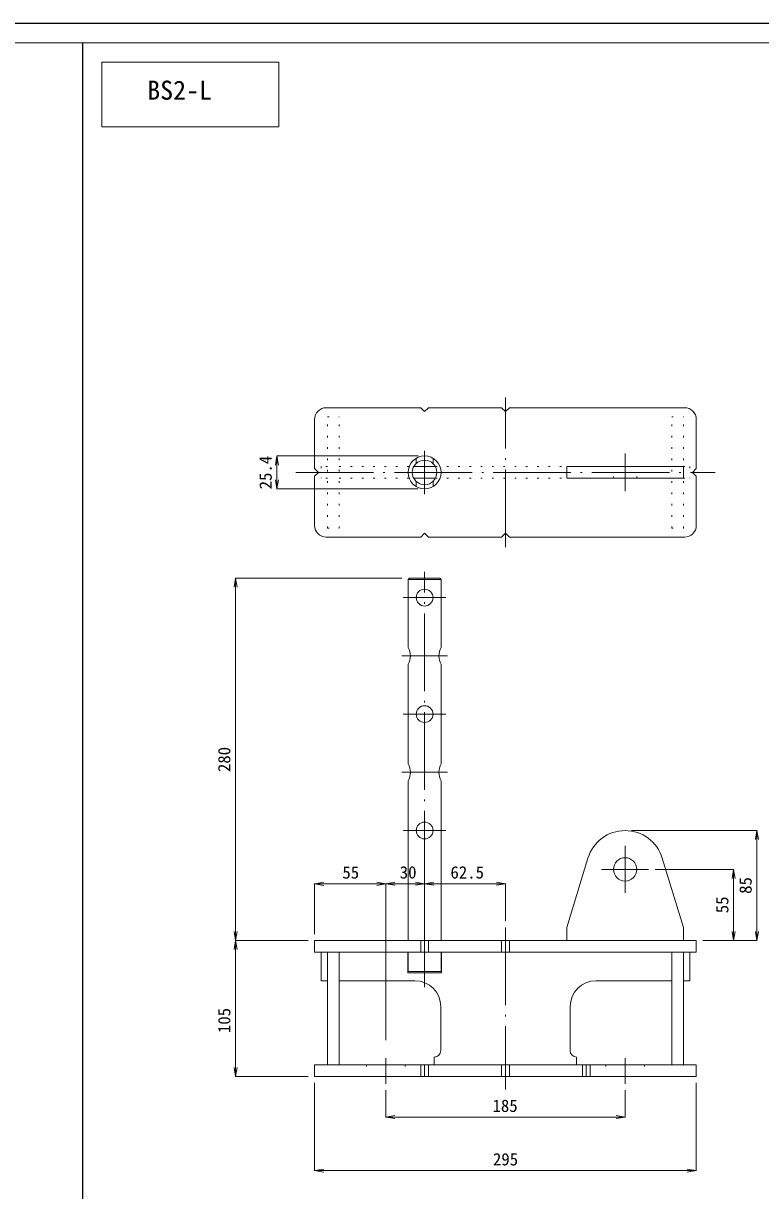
# Model space of a CAD drawing. Units: millimetres at full size, sheet at 1:5. Extents: x -1929 to 1929, y -742 to 742.
# Drawn here: x -1296 to -726, y -202 to 700 of the extents above; entities that cross this region are included whole.
import ezdxf
from ezdxf.enums import TextEntityAlignment as Align

# ---------------------------------------------------------------- set-up
doc = ezdxf.new("R2010")
doc.units = ezdxf.units.MM
doc.header["$LTSCALE"] = 5
for name, pattern in [('CHAIN', [18.5, 12, -1.5, 3.5, -1.5]), ('DOTTED', [1.75, 0.25, -1.5]), ('LONG_DASHED_DOTTED', [15.25, 12, -1.5, 0.25, -1.5]), ('USER1', [2, 1, -1])]:
    doc.linetypes.add(name, pattern=pattern)
for name, color, linetype, lineweight in [('0-0_中心線等', 4, 'LONG_DASHED_DOTTED', 13), ('0-1_all', 2, 'Continuous', 13), ('0-3_寸法', 4, 'Continuous', 9)]:
    doc.layers.add(name, color=color, linetype=linetype, lineweight=lineweight)
doc.styles.add('ＭＳ ゴシック', font='')
doc.styles.get('ＭＳ ゴシック').set_extended_font_data('MS Gothic')

msp = doc.modelspace()

# ---------------------------------------------------------------- linework, layer by layer
at = {"layer": '0-0_中心線等'}
for p, q in [((-923.456, 295.211), (-923.456, 410.792)), ((-985.956, 369.792), (-985.956, 336.212)), ((-830.956, 367.502), (-830.956, 338.502)), ((-1085.504, 353.002), (-761.409, 353.002)), ((-985.956, -44.738), (-985.956, 276.262)), ((-830.956, 64.421), (-830.956, 28.102)), ((-849.116, 46.262), (-812.797, 46.262)), ((-923.456, 1.262), (-923.456, -123.738)), ((-1015.956, -119.325), (-1015.956, -99.657)), ((-830.956, -99.657), (-830.956, -119.325))]:
    msp.add_line(p, q, dxfattribs=at)
at = {"layer": '0-0_中心線等', "linetype": 'CHAIN'}
for p, q in [((-969.457, 256.262), (-1002.457, 256.262)), ((-968.256, 211.262), (-1003.656, 211.262)), ((-969.457, 166.262), (-1002.457, 166.262)), ((-968.256, 121.262), (-1003.656, 121.262)), ((-969.457, 76.262), (-1002.457, 76.262))]:
    msp.add_line(p, q, dxfattribs=at)
at = {"layer": '0-1_all', "lineweight": 25}
msp.add_line((121.03, 700), (-1878.97, 700), dxfattribs=at)
at = {"layer": '0-1_all', "color": 4, "lineweight": 18}
msp.add_line((106.03, 685), (-1863.97, 685), dxfattribs=at)
at = {"layer": '0-1_all', "color": 7, "lineweight": 25}
msp.add_line((-1250.381, 685), (-1250.381, -599.289), dxfattribs=at)
at = {"layer": '0-1_all', "color": 7}
msp.add_line((-1235.381, 670), (-1235.381, 620), dxfattribs=at)
at = {"layer": '0-1_all'}
for p, q in [((-1061.956, 403.002), (-988.956, 403.002)), ((-982.956, 403.002), (-926.456, 403.002)), ((-923.456, 400.002), (-926.456, 403.002)), ((-920.456, 403.002), (-923.456, 400.002)), ((-920.456, 403.002), (-784.956, 403.002)), ((-1070.956, 356.002), (-1070.956, 394.002)), ((-775.956, 356.002), (-775.956, 394.002)), ((-875.956, 348.502), (-875.956, 357.502)), ((-875.956, 357.502), (-785.956, 357.502)), ((-785.956, 357.502), (-785.956, 348.502)), ((-775.956, 356.002), (-778.956, 353.002)), ((-778.956, 353.002), (-775.956, 350.002)), ((-1070.956, 312.002), (-1070.956, 350.002)), ((-875.956, 348.502), (-785.956, 348.502)), ((-775.956, 312.002), (-775.956, 350.002)), ((-1061.956, 303.002), (-988.956, 303.002)), ((-982.956, 303.002), (-926.456, 303.002)), ((-923.456, 306.002), (-926.456, 303.002)), ((-920.456, 303.002), (-923.456, 306.002)), ((-920.456, 303.002), (-784.956, 303.002))]:
    msp.add_line(p, q, dxfattribs=at)
at = {"layer": '0-1_all', "linetype": 'DOTTED', "lineweight": 18}
for p, q in [((-1051.956, 310.002), (-1051.956, 396.002)), ((-794.956, 310.002), (-794.956, 396.002)), ((-794.956, 396.002), (-785.956, 396.002)), ((-1051.956, 357.502), (-994.323, 357.502)), ((-977.59, 357.502), (-794.956, 357.502)), ((-839.956, 348.502), (-839.956, 357.502)), ((-821.956, 348.502), (-821.956, 357.502)), ((-1060.956, 348.502), (-1065.956, 348.502)), ((-1051.956, 348.502), (-994.323, 348.502)), ((-977.59, 348.502), (-794.956, 348.502)), ((-785.956, 348.502), (-780.956, 348.502)), ((-1060.956, 310.002), (-1051.956, 310.002)), ((-1030.956, -104.738), (-1030.956, -113.738)), ((-1000.956, -104.738), (-1000.956, -113.738)), ((-845.956, -104.738), (-845.956, -113.738)), ((-815.956, -104.738), (-815.956, -113.738))]:
    msp.add_line(p, q, dxfattribs=at)
at = {"layer": '0-1_all', "linetype": 'USER1'}
for p, q in [((-992.457, 359.93), (-992.457, 363.912)), ((-979.457, 359.93), (-979.457, 363.912)), ((-992.457, 342.091), (-992.457, 346.074)), ((-979.457, 342.091), (-979.457, 346.073))]:
    msp.add_line(p, q, dxfattribs=at)
at = {"layer": '0-1_all', "lineweight": 18}
for p, q in [((-994.323, 357.502), (-977.59, 357.502)), ((-994.323, 348.502), (-977.59, 348.502)), ((-974.256, 271.262), (-973.256, 270.262)), ((-998.656, 270.262), (-973.256, 270.262)), ((-973.256, 217.762), (-973.256, 270.262)), ((-998.656, 127.762), (-998.656, 204.762)), ((-973.256, 127.762), (-973.256, 204.762)), ((-998.656, -8.738), (-998.656, 114.762)), ((-973.256, -8.738), (-973.256, 114.762)), ((-875.956, 1.262), (-859.665, 54.97)), ((-785.956, 1.262), (-802.248, 54.97)), ((-875.956, 1.262), (-875.956, -8.738)), ((-785.956, 1.262), (-785.956, -8.738)), ((-1070.956, -8.738), (-1070.956, -17.738)), ((-1070.956, -8.738), (-775.956, -8.738)), ((-988.956, -17.738), (-988.956, -8.738)), ((-985.956, -17.738), (-985.956, -8.738)), ((-982.956, -17.738), (-982.956, -8.738)), ((-926.456, -17.738), (-926.456, -8.738)), ((-923.456, -17.738), (-923.456, -8.738)), ((-920.456, -17.738), (-920.456, -8.738)), ((-775.956, -17.738), (-775.956, -8.738)), ((-1070.956, -17.738), (-775.956, -17.738)), ((-1065.956, -17.738), (-1065.956, -39.738)), ((-1060.956, -17.738), (-1060.956, -104.738)), ((-1051.956, -17.738), (-1051.956, -104.738)), ((-998.956, -33.738), (-998.956, -17.738)), ((-998.656, -32.738), (-998.656, -17.738)), ((-972.956, -33.738), (-972.956, -17.738)), ((-794.956, -17.738), (-794.956, -104.738)), ((-785.956, -17.738), (-785.956, -104.738)), ((-780.956, -17.738), (-780.956, -39.738)), ((-998.956, -33.738), (-972.956, -33.738)), ((-1060.956, -39.738), (-1065.956, -39.738)), ((-1051.956, -39.738), (-993.456, -39.738)), ((-794.956, -39.738), (-853.456, -39.738)), ((-785.956, -39.738), (-780.956, -39.738)), ((-973.456, -59.738), (-973.456, -93.738)), ((-873.456, -59.738), (-873.456, -93.738)), ((-978.456, -98.738), (-978.456, -104.738)), ((-868.456, -98.738), (-868.456, -104.738)), ((-1070.956, -104.738), (-1070.956, -113.738)), ((-1070.956, -104.738), (-775.956, -104.738)), ((-988.956, -113.738), (-988.956, -104.738)), ((-985.956, -113.738), (-985.956, -104.738)), ((-982.956, -113.738), (-982.956, -104.738)), ((-926.456, -113.738), (-926.456, -104.738)), ((-923.456, -113.738), (-923.456, -104.738)), ((-920.456, -113.738), (-920.456, -104.738)), ((-863.956, -113.738), (-863.956, -104.738)), ((-860.956, -113.738), (-860.956, -104.738)), ((-857.956, -113.738), (-857.956, -104.738)), ((-775.956, -104.738), (-775.956, -113.738)), ((-1070.956, -113.738), (-775.956, -113.738))]:
    msp.add_line(p, q, dxfattribs=at)
at = {"layer": '0-1_all', "color": 7}
msp.add_lwpolyline([(-1235.381, 670), (-1098.535, 670), (-1098.535, 620), (-1235.381, 620)], dxfattribs=at)
at = {"layer": '0-1_all'}
for points in [[(-988.956, 403.002), (-985.956, 400.002), (-982.956, 403.002)], [(-1070.956, 356.002), (-1067.956, 353.002), (-1070.956, 350.002)], [(-988.956, 303.002), (-985.956, 306.002), (-982.956, 303.002)]]:
    msp.add_lwpolyline(points, dxfattribs=at)
at = {"layer": '0-1_all', "linetype": 'DOTTED', "lineweight": 18}
for points in [[(-1060.956, 310.002), (-1060.956, 396.002), (-1051.956, 396.002)], [(-794.956, 310.002), (-785.956, 310.002), (-785.956, 396.002)], [(-1060.956, 357.502), (-1065.956, 357.502), (-1065.956, 348.502)], [(-785.956, 357.502), (-780.956, 357.502), (-780.956, 348.502)]]:
    msp.add_lwpolyline(points, dxfattribs=at)
at = {"layer": '0-1_all', "lineweight": 18}
for points in [[(-998.656, 217.762), (-998.656, 270.262), (-997.656, 271.262), (-974.256, 271.262)], [(-998.656, -32.738), (-973.256, -32.738), (-973.256, -17.738)]]:
    msp.add_lwpolyline(points, dxfattribs=at)
for centre, radius in [((-985.956, 353.002), 12.7), ((-985.956, 353.002), 9.5), ((-985.957, 256.262), 6.5), ((-985.957, 166.262), 6.5), ((-985.957, 76.262), 6.5), ((-830.956, 46.262), 9), ((-830.956, 46.261), 9)]:
    msp.add_circle(centre, radius, dxfattribs=at)
at = {"layer": '0-1_all'}
for centre, start, end in [((-1061.956, 394.002), 90, 180), ((-784.956, 394.002), 0, 90), ((-1061.956, 312.002), 180, 270), ((-784.956, 312.002), 270, 0)]:
    msp.add_arc(centre, 9, start, end, dxfattribs=at)
at = {"layer": '0-1_all', "lineweight": 18}
for centre, radius, start, end in [((-1010.526, 211.262), 13.533, 331.29355, 28.70645), ((-961.387, 211.262), 13.533, 151.29355, 208.70645), ((-1010.526, 121.262), 13.533, 331.29355, 28.70645), ((-961.387, 121.262), 13.533, 151.29355, 208.70645), ((-830.956, 46.262), 30, 16.87449, 163.12551), ((-993.456, -59.738), 20, 0, 90), ((-853.456, -59.738), 20, 90, 180), ((-978.456, -93.738), 5, 270, 0), ((-868.456, -93.738), 5, 180, 270)]:
    msp.add_arc(centre, radius, start, end, dxfattribs=at)
at = {"layer": '0-3_寸法'}
for p, q in [((-1100.1, 365.702), (-1101.267, 358.702)), ((-990.956, 365.702), (-1100.28, 365.702)), ((-1100.1, 365.702), (-1098.933, 358.702)), ((-1100.1, 340.302), (-1100.1, 365.702)), ((-1100.1, 340.302), (-1101.267, 347.302)), ((-1100.1, 340.302), (-1098.933, 347.302)), ((-990.956, 340.302), (-1100.28, 340.302)), ((-1132.1, 271.262), (-1133.267, 264.262)), ((-1003.656, 271.262), (-1132.28, 271.262)), ((-1132.1, 271.262), (-1130.933, 264.262)), ((-1132.1, -8.738), (-1132.1, 271.262)), ((-825.956, 76.262), (-728.92, 76.262)), ((-729.1, 76.262), (-730.267, 69.262)), ((-729.1, 76.262), (-727.933, 69.262)), ((-729.1, -8.738), (-729.1, 76.262)), ((-807.797, 46.262), (-746.92, 46.262)), ((-747.1, 46.262), (-748.267, 39.262)), ((-747.1, 46.262), (-745.933, 39.262)), ((-747.1, -8.738), (-747.1, 46.262)), ((-1070.956, 35.092), (-1063.956, 36.259)), ((-1015.956, 35.092), (-1022.956, 36.259)), ((-1015.956, 35.156), (-1008.956, 36.322)), ((-985.956, 35.156), (-992.956, 36.322)), ((-985.956, 35.156), (-978.956, 36.322)), ((-923.456, 35.156), (-930.456, 36.322)), ((-1070.956, -3.738), (-1070.956, 35.272)), ((-1070.956, 35.092), (-1063.956, 33.926)), ((-1070.956, 35.092), (-1015.956, 35.092)), ((-1015.956, 35.092), (-1022.956, 33.926)), ((-1015.956, -85.58), (-1015.956, 35.336)), ((-1015.956, -3.738), (-1015.956, 35.272)), ((-1015.956, 35.156), (-1008.956, 33.989)), ((-1015.956, 35.156), (-985.956, 35.156)), ((-985.956, 35.156), (-992.956, 33.989)), ((-985.956, -3.738), (-985.956, 35.336)), ((-985.956, -3.738), (-985.956, 35.336)), ((-985.956, 35.156), (-978.956, 33.989)), ((-923.456, 35.156), (-985.956, 35.156)), ((-923.456, 35.156), (-930.456, 33.989)), ((-923.456, 6.262), (-923.456, 35.336)), ((-1132.1, -8.738), (-1133.267, -1.738)), ((-1132.1, -8.738), (-1133.267, -15.738)), ((-1075.956, -8.738), (-1132.28, -8.738)), ((-1075.956, -8.738), (-1132.28, -8.738)), ((-1132.1, -8.738), (-1130.933, -1.738)), ((-1132.1, -8.738), (-1130.933, -15.738)), ((-1132.1, -113.738), (-1132.1, -8.738)), ((-770.956, -8.738), (-746.92, -8.738)), ((-770.956, -8.738), (-728.92, -8.738)), ((-747.1, -8.738), (-748.267, -1.738)), ((-747.1, -8.738), (-745.933, -1.738)), ((-729.1, -8.738), (-730.267, -1.738)), ((-729.1, -8.738), (-727.933, -1.738)), ((-1132.1, -113.738), (-1133.267, -106.738)), ((-1132.1, -113.738), (-1130.933, -106.738)), ((-1075.956, -113.738), (-1132.28, -113.738)), ((-1070.956, -118.738), (-1070.956, -186.712)), ((-1015.956, -124.325), (-1015.956, -145.354)), ((-830.956, -124.325), (-830.956, -145.354)), ((-775.956, -118.738), (-775.956, -186.712)), ((-1015.956, -145.174), (-1008.956, -144.007)), ((-830.956, -145.174), (-837.956, -144.007)), ((-1015.956, -145.174), (-1008.956, -146.341)), ((-1015.956, -145.174), (-830.956, -145.174)), ((-830.956, -145.174), (-837.956, -146.341)), ((-1070.956, -186.532), (-1063.956, -185.365)), ((-1070.956, -186.532), (-1063.956, -187.698)), ((-1070.956, -186.532), (-775.956, -186.532)), ((-775.956, -186.532), (-782.956, -185.365)), ((-775.956, -186.532), (-782.956, -187.698))]:
    msp.add_line(p, q, dxfattribs=at)

# ---------------------------------------------------------------- texts
at = {"layer": '0-1_all', "color": 7, "style": 'ＭＳ ゴシック'}
msp.add_text('BS2-L', height=14.71, dxfattribs=at).set_placement((-1200.381, 636.602), align=Align.BOTTOM_LEFT)
at = {"layer": '0-3_寸法', "style": 'ＭＳ ゴシック'}
for s, p in [('25.4', (-1101.273, 339.923)), ('280', (-1133.273, 121.459)), ('85', (-730.273, 27.365)), ('55', (-748.273, 12.364)), ('105', (-1133.273, -80.242))]:
    msp.add_text(s, height=9.527, rotation=90, dxfattribs=at).set_placement(p, align=Align.BOTTOM_LEFT)
for s, p in [('55', (-1049.535, 36.265)), ('30', (-1005.183, 36.329)), ('62.5', (-965.979, 36.329)), ('185', (-933.46, -144.001)), ('295', (-933.13, -185.359))]:
    msp.add_text(s, height=9.527, dxfattribs=at).set_placement(p, align=Align.BOTTOM_LEFT)

doc.saveas('drawing.dxf')
